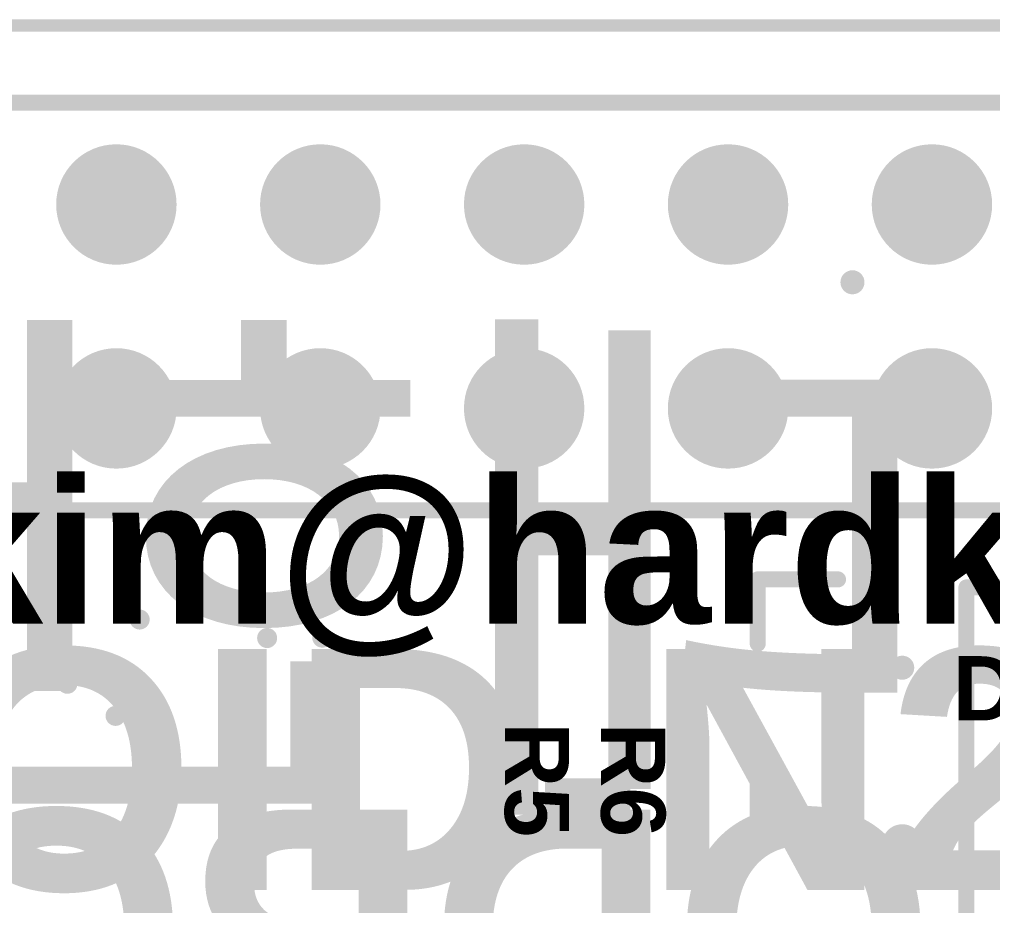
# Model space of a CAD drawing. Extents: x -0.3 to 75.5, y -0.2 to 56.1.
# Drawn here: x 39.1 to 51.22, y 45.04 to 56.08 of the extents above; entities that cross this region are included whole.
import ezdxf

# ---------------------------------------------------------------- set-up
doc = ezdxf.new("R2010")
doc.units = 0
doc.layers.get('0').update_dxf_attribs({"linetype": 'CONTINUOUS'})
for name, color, linetype in [('BOTTOMOVERLAY', 54, 'CONTINUOUS'), ('KEEPOUTLAYER', 6, 'CONTINUOUS'), ('MULTILAYER', 9, 'CONTINUOUS'), ('PADHOLELAYER', 156, 'CONTINUOUS'), ('TOPOVERLAY', 2, 'CONTINUOUS'), ('VIAHOLELAYER', 16, 'CONTINUOUS')]:
    doc.layers.add(name, color=color, linetype=linetype)
doc.styles.add('ARIAL', font='arialbd.ttf', dxfattribs={"height": 0.2})
doc.styles.add('휴먼옛체', font='', dxfattribs={"height": 0.2})
doc.styles.get('휴먼옛체').set_extended_font_data('휴먼옛체', bold=True)

# ---------------------------------------------------------------- blocks, each defined once
blk = doc.blocks.new('SOT23_3L_104')
at = {"layer": 'TOPOVERLAY'}
for points, const_width in [([(-0.975, 1.8, 1), (-1.225, 1.8, 1)], 0.25), ([(-1.288, 1.8, 1), (-1.163, 1.8, 1)], 0.125), ([(-1.037, 1.8, 1), (-0.913, 1.8, 1)], 0.125), ([(-0.35, 1.5, 1), (-0.25, 1.5, 1)], 0.1), ([(0.65, 1.5, 1), (0.75, 1.5, 1)], 0.1), ([(0.65, 1.5, 1), (0.75, 1.5, 1)], 0.1), ([(0.65, 0.7, 1), (0.75, 0.7, 1)], 0.1), ([(0.65, -0.7, 1), (0.75, -0.7, 1)], 0.1), ([(-0.35, -1.5, 1), (-0.25, -1.5, 1)], 0.1), ([(0.65, -1.5, 1), (0.75, -1.5, 1)], 0.1), ([(0.65, -1.5, 1), (0.75, -1.5, 1)], 0.1)]:
    blk.add_lwpolyline(points, format="xyb", close=True, dxfattribs=dict(at, const_width=const_width))
at = {"layer": 'TOPOVERLAY', "const_width": 0.2}
for points in [[(0.7, 1.5), (-0.3, 1.5)], [(0.7, 1.5), (0.7, 0.7)], [(0.7, -0.7), (0.7, -1.5)], [(0.7, -1.5), (-0.3, -1.5)]]:
    blk.add_lwpolyline(points, dxfattribs=at)
blk = doc.blocks.new('HDR2X20_308')
at = {"layer": 'MULTILAYER'}
h = blk.add_hatch(color=9, dxfattribs=at)
edge = h.paths.add_edge_path()
edge.add_arc((27.94, 2.54), 0.75, 0, 360)
h = blk.add_hatch(color=9, dxfattribs=at)
edge = h.paths.add_edge_path()
edge.add_arc((30.48, 2.54), 0.75, 0, 360)
h = blk.add_hatch(color=9, dxfattribs=at)
edge = h.paths.add_edge_path()
edge.add_arc((33.02, 2.54), 0.75, 0, 360)
h = blk.add_hatch(color=9, dxfattribs=at)
edge = h.paths.add_edge_path()
edge.add_arc((35.56, 2.54), 0.75, 0, 360)
h = blk.add_hatch(color=9, dxfattribs=at)
edge = h.paths.add_edge_path()
edge.add_arc((38.1, 2.54), 0.75, 0, 360)
h = blk.add_hatch(color=9, dxfattribs=at)
edge = h.paths.add_edge_path()
edge.add_arc((27.94, 0), 0.75, 0, 360)
h = blk.add_hatch(color=9, dxfattribs=at)
edge = h.paths.add_edge_path()
edge.add_arc((30.48, 0), 0.75, 0, 360)
h = blk.add_hatch(color=9, dxfattribs=at)
edge = h.paths.add_edge_path()
edge.add_arc((33.02, 0), 0.75, 0, 360)
h = blk.add_hatch(color=9, dxfattribs=at)
edge = h.paths.add_edge_path()
edge.add_arc((35.56, 0), 0.75, 0, 360)
h = blk.add_hatch(color=9, dxfattribs=at)
edge = h.paths.add_edge_path()
edge.add_arc((38.1, 0), 0.75, 0, 360)
at = {"layer": 'PADHOLELAYER'}
h = blk.add_hatch(color=156, dxfattribs=at)
edge = h.paths.add_edge_path()
edge.add_arc((27.94, 2.54), 0.45, 0, 360)
h = blk.add_hatch(color=156, dxfattribs=at)
edge = h.paths.add_edge_path()
edge.add_arc((30.48, 2.54), 0.45, 0, 360)
h = blk.add_hatch(color=156, dxfattribs=at)
edge = h.paths.add_edge_path()
edge.add_arc((33.02, 2.54), 0.45, 0, 360)
h = blk.add_hatch(color=156, dxfattribs=at)
edge = h.paths.add_edge_path()
edge.add_arc((35.56, 2.54), 0.45, 0, 360)
h = blk.add_hatch(color=156, dxfattribs=at)
edge = h.paths.add_edge_path()
edge.add_arc((38.1, 2.54), 0.45, 0, 360)
h = blk.add_hatch(color=156, dxfattribs=at)
edge = h.paths.add_edge_path()
edge.add_arc((27.94, 0), 0.45, 0, 360)
h = blk.add_hatch(color=156, dxfattribs=at)
edge = h.paths.add_edge_path()
edge.add_arc((30.48, 0), 0.45, 0, 360)
h = blk.add_hatch(color=156, dxfattribs=at)
edge = h.paths.add_edge_path()
edge.add_arc((33.02, 0), 0.45, 0, 360)
h = blk.add_hatch(color=156, dxfattribs=at)
edge = h.paths.add_edge_path()
edge.add_arc((35.56, 0), 0.45, 0, 360)
h = blk.add_hatch(color=156, dxfattribs=at)
edge = h.paths.add_edge_path()
edge.add_arc((38.1, 0), 0.45, 0, 360)
at = {"layer": 'TOPOVERLAY', "const_width": 0.2}
for points in [[(-1.27, 3.81), (49.53, 3.81)], [(-1.27, -1.27), (49.53, -1.27)]]:
    blk.add_lwpolyline(points, dxfattribs=at)

msp = doc.modelspace()

# ---------------------------------------------------------------- hatches: boundary and pattern name
at = {"layer": 'VIAHOLELAYER'}
h = msp.add_hatch(color=16, dxfattribs=at)
edge = h.paths.add_edge_path()
edge.add_arc((49.48, 52.801), 0.15, 0, 360)
h = msp.add_hatch(color=16, dxfattribs=at)
edge = h.paths.add_edge_path()
edge.add_arc((39.4, 49.9), 0.125, 0, 360)
h = msp.add_hatch(color=16, dxfattribs=at)
edge = h.paths.add_edge_path()
edge.add_arc((40.6, 48.6), 0.125, 0, 360)
h = msp.add_hatch(color=16, dxfattribs=at)
edge = h.paths.add_edge_path()
edge.add_arc((42.188, 48.37), 0.125, 0, 360)
h = msp.add_hatch(color=16, dxfattribs=at)
edge = h.paths.add_edge_path()
edge.add_arc((42.875, 48.375), 0.125, 0, 360)
h = msp.add_hatch(color=16, dxfattribs=at)
edge = h.paths.add_edge_path()
edge.add_arc((45.4, 48.4), 0.125, 0, 360)
h = msp.add_hatch(color=16, dxfattribs=at)
edge = h.paths.add_edge_path()
edge.add_arc((46.6, 48.4), 0.125, 0, 360)
h = msp.add_hatch(color=16, dxfattribs=at)
edge = h.paths.add_edge_path()
edge.add_arc((39.1, 48.05), 0.125, 0, 360)
h = msp.add_hatch(color=16, dxfattribs=at)
edge = h.paths.add_edge_path()
edge.add_arc((50.1, 48), 0.15, 0, 360)
h = msp.add_hatch(color=16, dxfattribs=at)
edge = h.paths.add_edge_path()
edge.add_arc((39.7, 47.8), 0.125, 0, 360)
h = msp.add_hatch(color=16, dxfattribs=at)
edge = h.paths.add_edge_path()
edge.add_arc((40.3, 47.4), 0.125, 0, 360)
h = msp.add_hatch(color=16, dxfattribs=at)
edge = h.paths.add_edge_path()
edge.add_arc((43.5, 45.3), 0.125, 0, 360)

# ---------------------------------------------------------------- linework, layer by layer
at = {"layer": 'BOTTOMOVERLAY', "const_width": 0.2}
for points in [[(50.9, 42.6), (50.9, 49)], [(50.9, 49), (68.9, 49)]]:
    msp.add_lwpolyline(points, dxfattribs=at)
at = {"layer": 'BOTTOMOVERLAY', "const_width": 0.1}
msp.add_lwpolyline([(50.85, 49, 1), (50.95, 49, 1)], format="xyb", close=True, dxfattribs=at)
msp.add_lwpolyline([(50.85, 49, 1), (50.95, 49, 1)], format="xyb", close=True, dxfattribs=at)
at = {"layer": 'KEEPOUTLAYER', "const_width": 0.15}
msp.add_lwpolyline([(3, 56), (66, 56)], dxfattribs=at)

# ---------------------------------------------------------------- block references
msp.add_blockref('HDR2X20_308', (12.37, 51.23))
at = {"rotation": 180}
msp.add_blockref('SOT23_3L_104', (49, 47.6), dxfattribs=at)

# ---------------------------------------------------------------- texts
at = {"layer": 'BOTTOMOVERLAY', "text_generation_flag": 2}
for s, height, style, p in [('대한민국', 5, '휴먼옛체', (50.6, 46.7)), ('ODROID-N2L', 3, 'ARIAL', (50.5, 43.233))]:
    msp.add_text(s, height=height, rotation=360, dxfattribs=dict(at, style=style)).set_placement(p)
at = {"layer": 'TOPOVERLAY', "style": 'ARIAL'}
for s, height, rotation, p in [('Design by ruppi.kim@hardkernel.com', 1.8, 360, (18.3, 48.55)), ('ODROID-N2L', 3, 360, (28.725, 45.233)), ('R5', 0.8, 270, (45.15, 47.318)), ('R6', 0.8, 270, (46.349, 47.316))]:
    msp.add_text(s, height=height, rotation=rotation, dxfattribs=at).set_placement(p)
msp.add_text('D1', height=0.8, dxfattribs=at).set_placement((50.729, 47.344))

doc.saveas('drawing.dxf')
